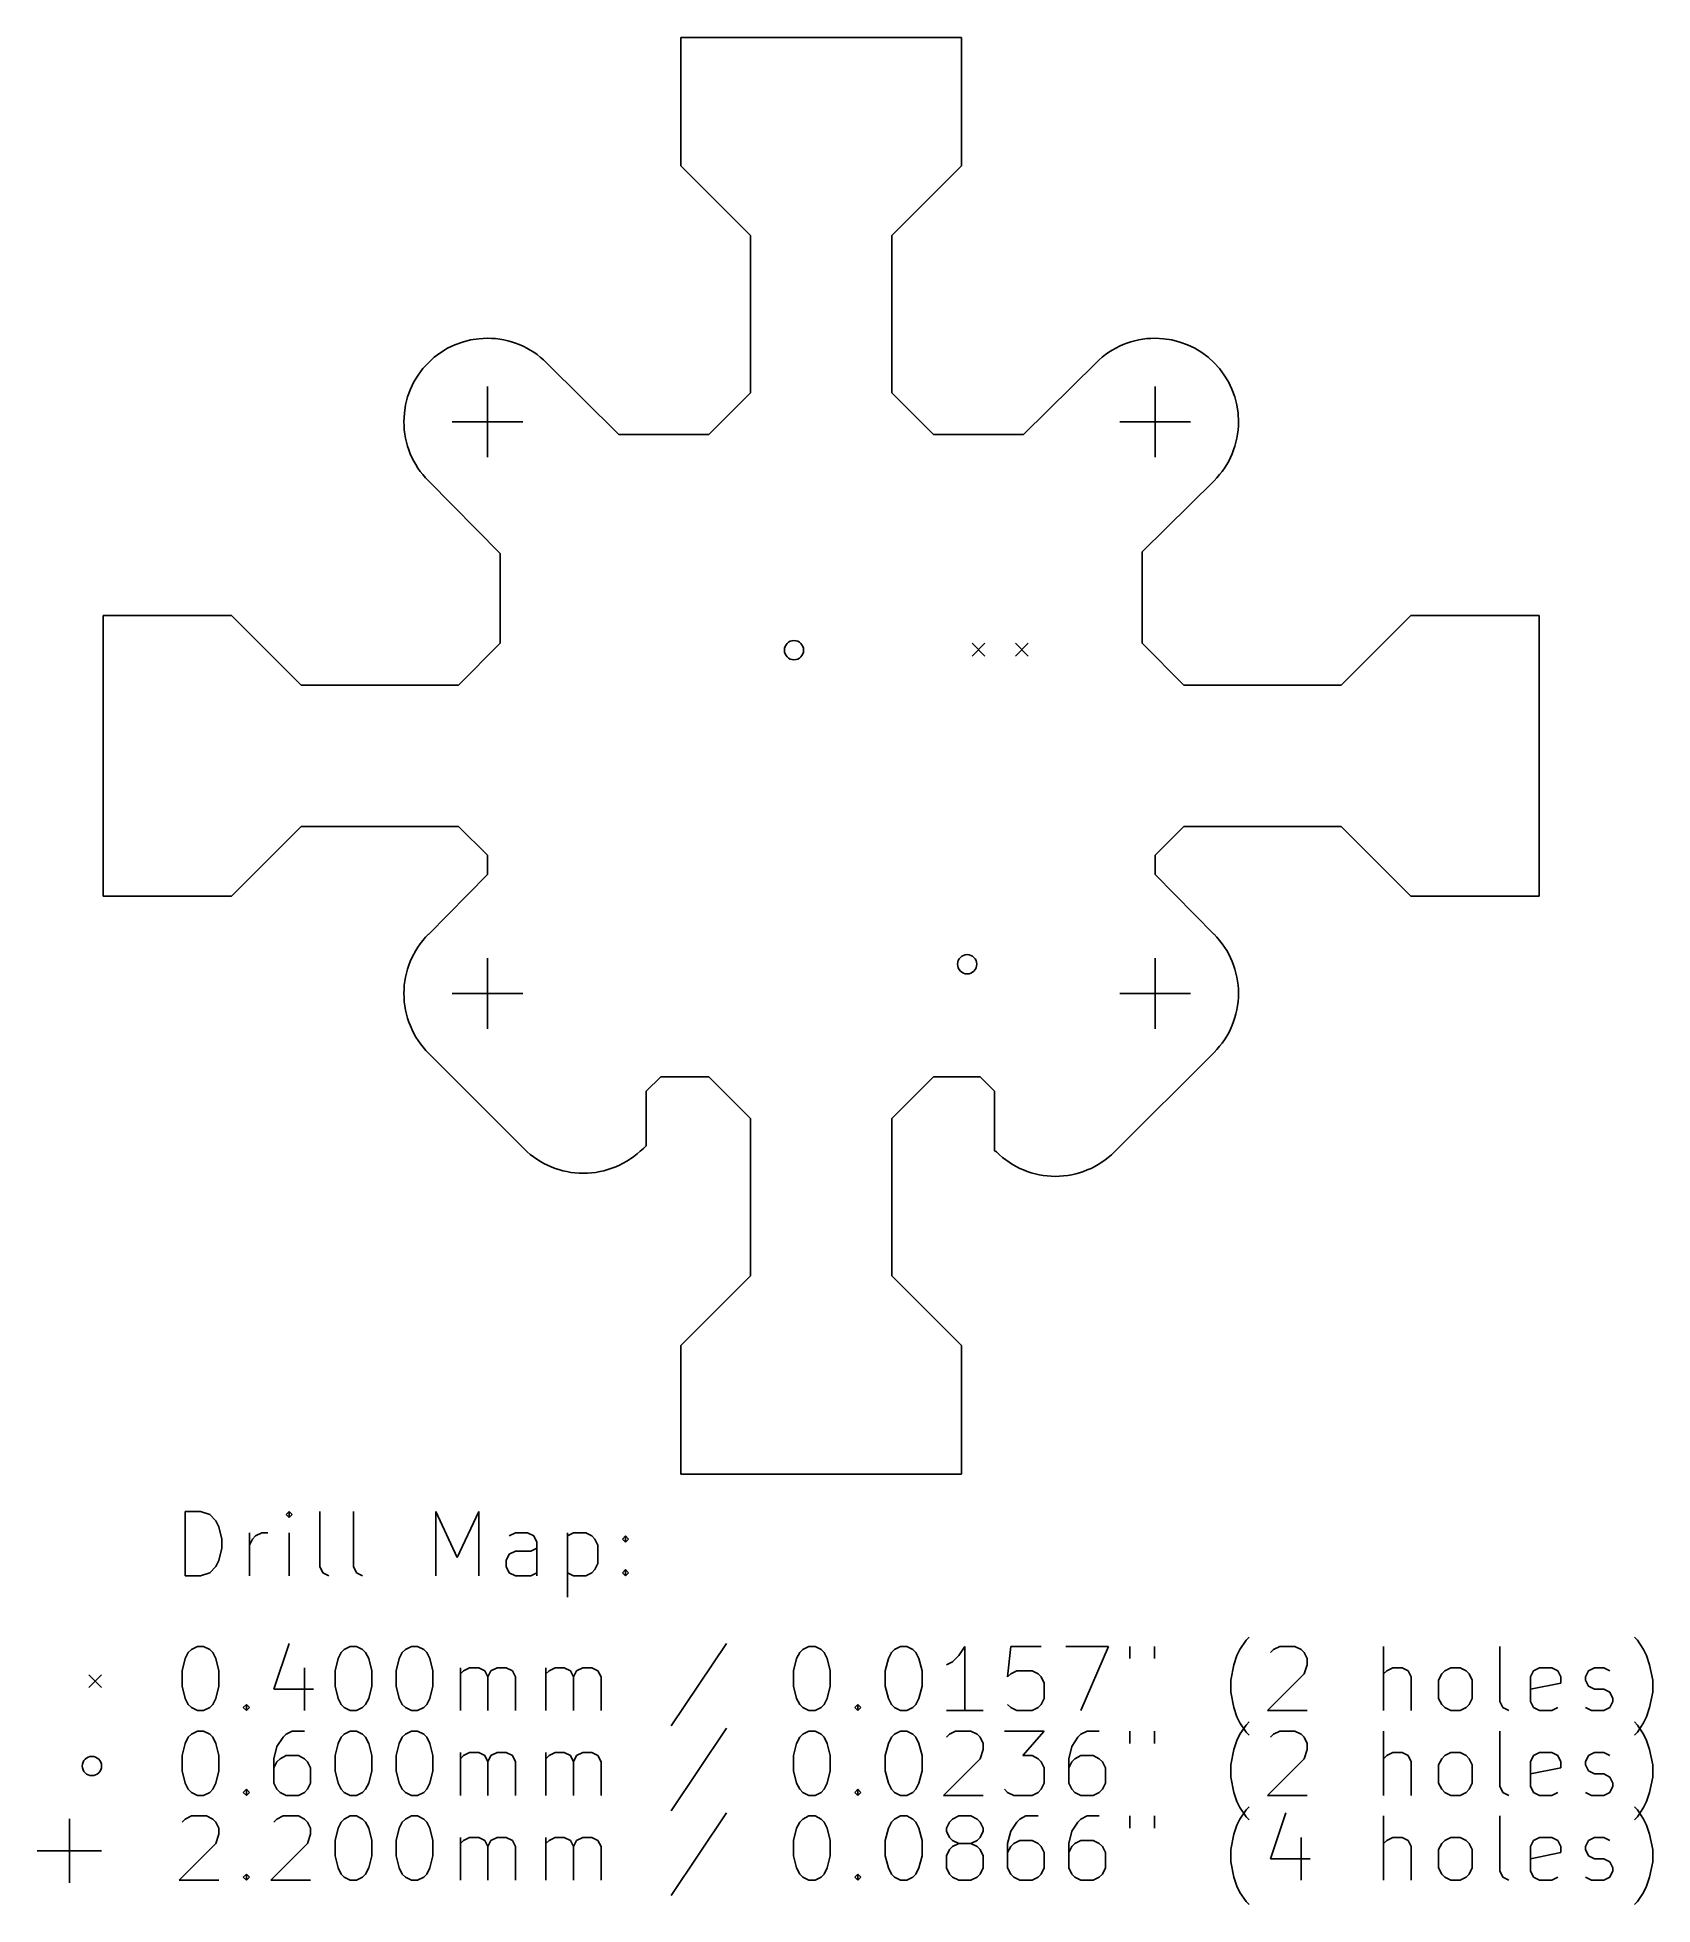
# Model space of a CAD drawing. Extents: x 78.1 to 128.5, y -140.2 to -82.1.
import ezdxf

# ---------------------------------------------------------------- set-up
doc = ezdxf.new("R2010")
doc.units = 0
doc.layers.add('BLACK', color=7, linetype='CONTINUOUS')

msp = doc.modelspace()

# ---------------------------------------------------------------- linework, layer by layer
at = {"layer": 'BLACK', "linetype": 'CONTINUOUS'}
for p, q in [((98.18, -86.08), (98.18, -82.08)), ((98.18, -82.08), (106.92, -82.08)), ((106.92, -86.08), (106.92, -82.08)), ((98.18, -86.08), (100.35, -88.25)), ((104.75, -88.25), (106.92, -86.08)), ((100.35, -93.15), (100.35, -88.25)), ((104.75, -88.25), (104.75, -93.15)), ((93.9885, -92.2115), (96.25, -94.45)), ((111.112, -92.2115), (108.85, -94.45)), ((92.15, -92.95), (92.15, -95.15)), ((112.95, -92.95), (112.95, -95.15)), ((99.05, -94.45), (100.35, -93.15)), ((106.05, -94.45), (104.75, -93.15)), ((91.05, -94.05), (93.25, -94.05)), ((111.85, -94.05), (114.05, -94.05)), ((96.25, -94.45), (99.05, -94.45)), ((108.85, -94.45), (106.05, -94.45)), ((90.3115, -95.8885), (92.55, -98.15)), ((114.788, -95.8885), (112.55, -98.1)), ((92.55, -98.15), (92.55, -100.95)), ((112.55, -98.1), (112.55, -100.95)), ((84.18, -100.08), (80.18, -100.08)), ((80.18, -108.82), (80.18, -100.08)), ((86.35, -102.25), (84.18, -100.08)), ((120.92, -100.08), (118.75, -102.25)), ((120.92, -100.08), (124.92, -100.08)), ((124.92, -100.08), (124.92, -108.82)), ((92.55, -100.95), (91.25, -102.25)), ((107.25, -100.95), (107.65, -101.35)), ((107.65, -100.95), (107.25, -101.35)), ((108.6, -100.95), (109, -101.35)), ((109, -100.95), (108.6, -101.35)), ((112.55, -100.95), (113.85, -102.25)), ((86.35, -102.25), (91.25, -102.25)), ((113.85, -102.25), (118.75, -102.25)), ((84.18, -108.82), (86.35, -106.65)), ((91.25, -106.65), (86.35, -106.65)), ((92.15, -107.55), (91.25, -106.65)), ((112.95, -107.55), (113.85, -106.65)), ((118.75, -106.65), (113.85, -106.65)), ((118.75, -106.65), (120.92, -108.82)), ((92.15, -107.55), (92.15, -108.15)), ((112.95, -107.55), (112.95, -108.15)), ((90.3115, -110.012), (92.15, -108.15)), ((114.788, -110.012), (112.95, -108.15)), ((84.18, -108.82), (80.18, -108.82)), ((120.92, -108.82), (124.92, -108.82)), ((92.15, -110.75), (92.15, -112.95)), ((112.95, -110.75), (112.95, -112.95)), ((91.05, -111.85), (93.25, -111.85)), ((111.85, -111.85), (114.05, -111.85)), ((90.3262, -113.724), (93.2974, -116.69)), ((114.788, -113.688), (111.683, -116.786)), ((97.55, -114.45), (97.1, -114.9)), ((99.05, -114.45), (97.55, -114.45)), ((99.05, -114.45), (100.35, -115.75)), ((106.05, -114.45), (104.75, -115.75)), ((106.05, -114.45), (107.5, -114.45)), ((107.5, -114.45), (107.95, -114.9)), ((97.1, -114.9), (97.1, -116.6)), ((107.95, -114.9), (107.95, -116.75)), ((100.35, -120.65), (100.35, -115.75)), ((104.75, -115.75), (104.75, -120.65)), ((97.1, -116.6), (97.0097, -116.676)), ((108.006, -116.786), (107.95, -116.75)), ((100.35, -120.65), (98.18, -122.82)), ((106.92, -122.82), (104.75, -120.65)), ((98.18, -122.82), (98.18, -126.82)), ((106.92, -122.82), (106.92, -126.82)), ((106.92, -126.82), (98.18, -126.82)), ((82.7378, -129.985), (82.7378, -127.985)), ((82.7378, -127.985), (83.214, -127.985)), ((83.214, -127.985), (83.4997, -128.08)), ((83.4997, -128.08), (83.6901, -128.271)), ((83.6901, -128.271), (83.7854, -128.461)), ((83.7854, -128.461), (83.8806, -128.842)), ((85.9759, -127.985), (85.8806, -128.08)), ((85.8806, -128.08), (85.9759, -128.175)), ((86.0711, -128.08), (85.9759, -127.985)), ((85.9759, -127.985), (85.9759, -128.175)), ((85.9759, -128.175), (86.0711, -128.08)), ((86.9282, -129.699), (86.9282, -127.985)), ((87.9759, -129.699), (87.9759, -127.985)), ((90.5473, -129.985), (90.5473, -127.985)), ((90.5473, -127.985), (91.214, -129.413)), ((91.214, -129.413), (91.8806, -127.985)), ((91.8806, -127.985), (91.8806, -129.985)), ((83.8806, -128.842), (83.8806, -129.128)), ((84.7378, -129.985), (84.7378, -128.652)), ((84.7378, -129.032), (84.833, -128.842)), ((84.833, -128.842), (84.9282, -128.747)), ((84.9282, -128.747), (85.1187, -128.652)), ((85.1187, -128.652), (85.3092, -128.652)), ((85.9759, -129.985), (85.9759, -128.652)), ((93.0235, -128.652), (92.833, -128.747)), ((93.4044, -128.652), (93.0235, -128.652)), ((93.5949, -128.747), (93.4044, -128.652)), ((93.6901, -128.937), (93.5949, -128.747)), ((93.6901, -129.985), (93.6901, -128.937)), ((94.6425, -128.652), (94.6425, -130.652)), ((94.6425, -128.747), (94.833, -128.652)), ((94.833, -128.652), (95.214, -128.652)), ((95.214, -128.652), (95.4044, -128.747)), ((95.4044, -128.747), (95.4997, -128.842)), ((95.4997, -128.842), (95.5949, -129.032)), ((95.5949, -129.032), (95.5949, -129.604)), ((96.3568, -128.842), (96.4521, -128.747)), ((96.4521, -128.937), (96.3568, -128.842)), ((96.4521, -128.747), (96.5473, -128.842)), ((96.4521, -128.747), (96.4521, -128.937)), ((96.5473, -128.842), (96.4521, -128.937)), ((83.7854, -129.509), (83.6901, -129.699)), ((83.8806, -129.128), (83.7854, -129.509)), ((92.7378, -129.509), (92.833, -129.318)), ((92.7378, -129.699), (92.7378, -129.509)), ((92.833, -129.318), (93.0235, -129.223)), ((93.0235, -129.223), (93.4997, -129.223)), ((93.4997, -129.223), (93.6901, -129.128)), ((95.5949, -129.604), (95.4997, -129.794)), ((83.214, -129.985), (82.7378, -129.985)), ((83.4997, -129.89), (83.214, -129.985)), ((83.6901, -129.699), (83.4997, -129.89)), ((87.0235, -129.89), (86.9282, -129.699)), ((87.214, -129.985), (87.0235, -129.89)), ((88.0711, -129.89), (87.9759, -129.699)), ((88.2616, -129.985), (88.0711, -129.89)), ((92.833, -129.89), (92.7378, -129.699)), ((93.0235, -129.985), (92.833, -129.89)), ((93.4997, -129.985), (93.0235, -129.985)), ((93.6901, -129.89), (93.4997, -129.985)), ((94.833, -129.985), (94.6425, -129.89)), ((95.214, -129.985), (94.833, -129.985)), ((95.4044, -129.89), (95.214, -129.985)), ((95.4997, -129.794), (95.4044, -129.89)), ((96.3568, -129.89), (96.4521, -129.794)), ((96.4521, -129.985), (96.3568, -129.89)), ((96.4521, -129.794), (96.5473, -129.89)), ((96.4521, -129.794), (96.4521, -129.985)), ((96.5473, -129.89), (96.4521, -129.985)), ((115.785, -131.994), (115.881, -131.899)), ((127.976, -131.994), (127.881, -131.899)), ((82.6425, -132.947), (82.7378, -132.566)), ((82.7378, -132.566), (82.833, -132.375)), ((82.833, -132.375), (82.9282, -132.28)), ((82.9282, -132.28), (83.1187, -132.185)), ((83.1187, -132.185), (83.3092, -132.185)), ((83.3092, -132.185), (83.4997, -132.28)), ((83.4997, -132.28), (83.5949, -132.375)), ((83.5949, -132.375), (83.6901, -132.566)), ((83.6901, -132.566), (83.7854, -132.947)), ((85.9759, -132.09), (85.4997, -133.518)), ((87.4044, -132.947), (87.4997, -132.566)), ((87.4997, -132.566), (87.5949, -132.375)), ((87.5949, -132.375), (87.6901, -132.28)), ((87.6901, -132.28), (87.8806, -132.185)), ((87.8806, -132.185), (88.0711, -132.185)), ((88.0711, -132.185), (88.2616, -132.28)), ((88.2616, -132.28), (88.3568, -132.375)), ((88.3568, -132.375), (88.4521, -132.566)), ((88.4521, -132.566), (88.5473, -132.947)), ((89.3092, -132.947), (89.4044, -132.566)), ((89.4044, -132.566), (89.4997, -132.375)), ((89.4997, -132.375), (89.5949, -132.28)), ((89.5949, -132.28), (89.7854, -132.185)), ((89.7854, -132.185), (89.9759, -132.185)), ((89.9759, -132.185), (90.1663, -132.28)), ((90.1663, -132.28), (90.2616, -132.375)), ((90.2616, -132.375), (90.3568, -132.566)), ((90.3568, -132.566), (90.4521, -132.947)), ((99.5949, -132.09), (97.8806, -134.661)), ((101.69, -132.947), (101.785, -132.566)), ((101.785, -132.566), (101.881, -132.375)), ((101.881, -132.375), (101.976, -132.28)), ((101.976, -132.28), (102.166, -132.185)), ((102.166, -132.185), (102.357, -132.185)), ((102.357, -132.185), (102.547, -132.28)), ((102.547, -132.28), (102.643, -132.375)), ((102.643, -132.375), (102.738, -132.566)), ((102.738, -132.566), (102.833, -132.947)), ((104.547, -132.947), (104.643, -132.566)), ((104.643, -132.566), (104.738, -132.375)), ((104.738, -132.375), (104.833, -132.28)), ((104.833, -132.28), (105.023, -132.185)), ((105.023, -132.185), (105.214, -132.185)), ((105.214, -132.185), (105.404, -132.28)), ((105.404, -132.28), (105.5, -132.375)), ((105.5, -132.375), (105.595, -132.566)), ((105.595, -132.566), (105.69, -132.947)), ((106.833, -132.471), (106.643, -132.661)), ((107.023, -132.185), (106.833, -132.471)), ((107.023, -134.185), (107.023, -132.185)), ((108.452, -132.185), (108.357, -133.137)), ((109.404, -132.185), (108.452, -132.185)), ((110.166, -132.185), (111.5, -132.185)), ((111.5, -132.185), (110.643, -134.185)), ((112.166, -132.185), (112.166, -132.566)), ((112.928, -132.185), (112.928, -132.566)), ((115.404, -132.756), (115.5, -132.471)), ((115.5, -132.471), (115.595, -132.28)), ((115.595, -132.28), (115.785, -131.994)), ((116.547, -132.375), (116.643, -132.28)), ((116.643, -132.28), (116.833, -132.185)), ((116.833, -132.185), (117.309, -132.185)), ((117.309, -132.185), (117.5, -132.28)), ((117.5, -132.28), (117.595, -132.375)), ((117.595, -132.375), (117.69, -132.566)), ((117.69, -132.566), (117.69, -132.756)), ((120.071, -134.185), (120.071, -132.185)), ((123.69, -133.899), (123.69, -132.185)), ((128.166, -132.28), (127.976, -131.994)), ((128.262, -132.471), (128.166, -132.28)), ((128.357, -132.756), (128.262, -132.471)), ((79.73, -133.07), (80.13, -133.47)), ((80.13, -133.07), (79.73, -133.47)), ((82.6425, -133.423), (82.6425, -132.947)), ((83.7854, -132.947), (83.7854, -133.423)), ((86.4521, -132.852), (86.4521, -134.185)), ((87.4044, -133.423), (87.4044, -132.947)), ((88.5473, -132.947), (88.5473, -133.423)), ((89.3092, -133.423), (89.3092, -132.947)), ((90.4521, -132.947), (90.4521, -133.423)), ((91.3092, -134.185), (91.3092, -132.852)), ((91.3092, -133.042), (91.4044, -132.947)), ((91.4044, -132.947), (91.5949, -132.852)), ((91.5949, -132.852), (91.8806, -132.852)), ((91.8806, -132.852), (92.0711, -132.947)), ((92.0711, -132.947), (92.1663, -133.137)), ((92.1663, -133.137), (92.2616, -132.947)), ((92.1663, -133.137), (92.1663, -134.185)), ((92.2616, -132.947), (92.4521, -132.852)), ((92.4521, -132.852), (92.7378, -132.852)), ((92.7378, -132.852), (92.9282, -132.947)), ((92.9282, -132.947), (93.0235, -133.137)), ((93.0235, -133.137), (93.0235, -134.185)), ((93.9759, -134.185), (93.9759, -132.852)), ((93.9759, -133.042), (94.0711, -132.947)), ((94.0711, -132.947), (94.2616, -132.852)), ((94.2616, -132.852), (94.5473, -132.852)), ((94.5473, -132.852), (94.7378, -132.947)), ((94.7378, -132.947), (94.833, -133.137)), ((94.833, -133.137), (94.9282, -132.947)), ((94.833, -133.137), (94.833, -134.185)), ((94.9282, -132.947), (95.1187, -132.852)), ((95.1187, -132.852), (95.4044, -132.852)), ((95.4044, -132.852), (95.5949, -132.947)), ((95.5949, -132.947), (95.6902, -133.137)), ((95.6902, -133.137), (95.6902, -134.185)), ((101.69, -133.423), (101.69, -132.947)), ((102.833, -132.947), (102.833, -133.423)), ((104.547, -133.423), (104.547, -132.947)), ((105.69, -132.947), (105.69, -133.423)), ((106.643, -132.661), (106.452, -132.756)), ((108.357, -133.137), (108.452, -133.042)), ((108.452, -133.042), (108.643, -132.947)), ((108.643, -132.947), (109.119, -132.947)), ((109.119, -132.947), (109.309, -133.042)), ((109.309, -133.042), (109.404, -133.137)), ((109.404, -133.137), (109.5, -133.328)), ((115.309, -133.232), (115.404, -132.756)), ((117.595, -133.042), (116.452, -134.185)), ((117.69, -132.756), (117.595, -133.042)), ((120.166, -132.947), (120.071, -133.042)), ((120.357, -132.852), (120.166, -132.947)), ((120.643, -132.852), (120.357, -132.852)), ((120.833, -132.947), (120.643, -132.852)), ((120.928, -133.137), (120.833, -132.947)), ((120.928, -134.185), (120.928, -133.137)), ((121.785, -133.232), (121.881, -133.042)), ((121.881, -133.042), (121.976, -132.947)), ((121.976, -132.947), (122.166, -132.852)), ((122.166, -132.852), (122.452, -132.852)), ((122.452, -132.852), (122.643, -132.947)), ((122.643, -132.947), (122.738, -133.042)), ((122.738, -133.042), (122.833, -133.232)), ((124.643, -133.137), (124.738, -132.947)), ((124.643, -133.899), (124.643, -133.137)), ((124.738, -132.947), (124.928, -132.852)), ((124.928, -132.852), (125.309, -132.852)), ((125.309, -132.852), (125.5, -132.947)), ((125.5, -132.947), (125.595, -133.137)), ((125.595, -133.137), (125.595, -133.328)), ((126.357, -133.137), (126.452, -132.947)), ((126.357, -133.232), (126.357, -133.137)), ((126.452, -132.947), (126.643, -132.852)), ((126.643, -132.852), (126.928, -132.852)), ((126.928, -132.852), (127.119, -132.947)), ((128.452, -133.232), (128.357, -132.756)), ((82.7378, -133.804), (82.6425, -133.423)), ((83.7854, -133.423), (83.6901, -133.804)), ((85.4997, -133.518), (86.7378, -133.518)), ((87.4997, -133.804), (87.4044, -133.423)), ((88.5473, -133.423), (88.4521, -133.804)), ((89.4044, -133.804), (89.3092, -133.423)), ((90.4521, -133.423), (90.3568, -133.804)), ((101.785, -133.804), (101.69, -133.423)), ((102.833, -133.423), (102.738, -133.804)), ((104.643, -133.804), (104.547, -133.423)), ((105.69, -133.423), (105.595, -133.804)), ((109.5, -133.328), (109.5, -133.804)), ((115.309, -133.613), (115.309, -133.232)), ((115.404, -134.09), (115.309, -133.613)), ((121.785, -133.804), (121.785, -133.232)), ((122.833, -133.232), (122.833, -133.804)), ((125.595, -133.328), (124.643, -133.518)), ((126.452, -133.423), (126.357, -133.232)), ((126.643, -133.518), (126.452, -133.423)), ((126.928, -133.518), (126.643, -133.518)), ((127.119, -133.613), (126.928, -133.518)), ((127.214, -133.804), (127.119, -133.613)), ((128.357, -134.09), (128.452, -133.613)), ((128.452, -133.613), (128.452, -133.232)), ((82.833, -133.994), (82.7378, -133.804)), ((82.9282, -134.09), (82.833, -133.994)), ((83.1187, -134.185), (82.9282, -134.09)), ((83.3092, -134.185), (83.1187, -134.185)), ((83.4997, -134.09), (83.3092, -134.185)), ((83.5949, -133.994), (83.4997, -134.09)), ((83.6901, -133.804), (83.5949, -133.994)), ((84.5473, -134.09), (84.6425, -133.994)), ((84.6425, -134.185), (84.5473, -134.09)), ((84.6425, -133.994), (84.7378, -134.09)), ((84.6425, -133.994), (84.6425, -134.185)), ((84.7378, -134.09), (84.6425, -134.185)), ((87.5949, -133.994), (87.4997, -133.804)), ((87.6901, -134.09), (87.5949, -133.994)), ((87.8806, -134.185), (87.6901, -134.09)), ((88.0711, -134.185), (87.8806, -134.185)), ((88.2616, -134.09), (88.0711, -134.185)), ((88.3568, -133.994), (88.2616, -134.09)), ((88.4521, -133.804), (88.3568, -133.994)), ((89.4997, -133.994), (89.4044, -133.804)), ((89.5949, -134.09), (89.4997, -133.994)), ((89.7854, -134.185), (89.5949, -134.09)), ((89.9759, -134.185), (89.7854, -134.185)), ((90.1663, -134.09), (89.9759, -134.185)), ((90.2616, -133.994), (90.1663, -134.09)), ((90.3568, -133.804), (90.2616, -133.994)), ((101.881, -133.994), (101.785, -133.804)), ((101.976, -134.09), (101.881, -133.994)), ((102.166, -134.185), (101.976, -134.09)), ((102.357, -134.185), (102.166, -134.185)), ((102.547, -134.09), (102.357, -134.185)), ((102.643, -133.994), (102.547, -134.09)), ((102.738, -133.804), (102.643, -133.994)), ((103.595, -134.09), (103.69, -133.994)), ((103.69, -134.185), (103.595, -134.09)), ((103.69, -133.994), (103.785, -134.09)), ((103.69, -133.994), (103.69, -134.185)), ((103.785, -134.09), (103.69, -134.185)), ((104.738, -133.994), (104.643, -133.804)), ((104.833, -134.09), (104.738, -133.994)), ((105.023, -134.185), (104.833, -134.09)), ((105.214, -134.185), (105.023, -134.185)), ((105.404, -134.09), (105.214, -134.185)), ((105.5, -133.994), (105.404, -134.09)), ((105.595, -133.804), (105.5, -133.994)), ((107.595, -134.185), (106.452, -134.185)), ((108.452, -134.09), (108.357, -133.994)), ((108.643, -134.185), (108.452, -134.09)), ((109.119, -134.185), (108.643, -134.185)), ((109.309, -134.09), (109.119, -134.185)), ((109.404, -133.994), (109.309, -134.09)), ((109.5, -133.804), (109.404, -133.994)), ((115.5, -134.375), (115.404, -134.09)), ((116.452, -134.185), (117.69, -134.185)), ((121.881, -133.994), (121.785, -133.804)), ((121.976, -134.09), (121.881, -133.994)), ((122.166, -134.185), (121.976, -134.09)), ((122.452, -134.185), (122.166, -134.185)), ((122.643, -134.09), (122.452, -134.185)), ((122.738, -133.994), (122.643, -134.09)), ((122.833, -133.804), (122.738, -133.994)), ((123.785, -134.09), (123.69, -133.899)), ((123.976, -134.185), (123.785, -134.09)), ((124.738, -134.09), (124.643, -133.899)), ((124.928, -134.185), (124.738, -134.09)), ((125.309, -134.185), (124.928, -134.185)), ((125.5, -134.09), (125.309, -134.185)), ((126.357, -134.09), (126.547, -134.185)), ((126.547, -134.185), (126.928, -134.185)), ((126.928, -134.185), (127.119, -134.09)), ((127.119, -134.09), (127.214, -133.899)), ((127.214, -133.899), (127.214, -133.804)), ((128.262, -134.375), (128.357, -134.09)), ((82.9282, -134.92), (83.1187, -134.825)), ((83.1187, -134.825), (83.3092, -134.825)), ((83.3092, -134.825), (83.4997, -134.92)), ((86.0711, -134.825), (85.8806, -134.92)), ((86.4521, -134.825), (86.0711, -134.825)), ((87.6901, -134.92), (87.8806, -134.825)), ((87.8806, -134.825), (88.0711, -134.825)), ((88.0711, -134.825), (88.2616, -134.92)), ((89.5949, -134.92), (89.7854, -134.825)), ((89.7854, -134.825), (89.9759, -134.825)), ((89.9759, -134.825), (90.1663, -134.92)), ((99.5949, -134.73), (97.8806, -137.301)), ((101.976, -134.92), (102.166, -134.825)), ((102.166, -134.825), (102.357, -134.825)), ((102.357, -134.825), (102.547, -134.92)), ((104.833, -134.92), (105.023, -134.825)), ((105.023, -134.825), (105.214, -134.825)), ((105.214, -134.825), (105.404, -134.92)), ((106.547, -134.92), (106.738, -134.825)), ((106.738, -134.825), (107.214, -134.825)), ((107.214, -134.825), (107.404, -134.92)), ((108.262, -134.825), (109.5, -134.825)), ((109.5, -134.825), (108.833, -135.587)), ((110.833, -134.825), (110.643, -134.92)), ((111.214, -134.825), (110.833, -134.825)), ((112.166, -134.825), (112.166, -135.206)), ((112.928, -134.825), (112.928, -135.206)), ((115.595, -134.566), (115.5, -134.375)), ((115.785, -134.852), (115.595, -134.566)), ((115.595, -134.92), (115.785, -134.634)), ((115.785, -134.634), (115.881, -134.539)), ((115.881, -134.947), (115.785, -134.852)), ((116.643, -134.92), (116.833, -134.825)), ((116.833, -134.825), (117.309, -134.825)), ((117.309, -134.825), (117.5, -134.92)), ((120.071, -136.825), (120.071, -134.825)), ((123.69, -136.539), (123.69, -134.825)), ((127.976, -134.634), (127.881, -134.539)), ((127.881, -134.947), (127.976, -134.852)), ((127.976, -134.852), (128.166, -134.566)), ((128.166, -134.92), (127.976, -134.634)), ((128.166, -134.566), (128.262, -134.375)), ((82.6425, -135.587), (82.7378, -135.206)), ((82.7378, -135.206), (82.833, -135.015)), ((82.833, -135.015), (82.9282, -134.92)), ((83.4997, -134.92), (83.5949, -135.015)), ((83.5949, -135.015), (83.6901, -135.206)), ((83.6901, -135.206), (83.7854, -135.587)), ((85.5949, -135.301), (85.4997, -135.682)), ((85.7854, -135.015), (85.5949, -135.301)), ((85.8806, -134.92), (85.7854, -135.015)), ((87.4044, -135.587), (87.4997, -135.206)), ((87.4997, -135.206), (87.5949, -135.015)), ((87.5949, -135.015), (87.6901, -134.92)), ((88.2616, -134.92), (88.3568, -135.015)), ((88.3568, -135.015), (88.4521, -135.206)), ((88.4521, -135.206), (88.5473, -135.587)), ((89.3092, -135.587), (89.4044, -135.206)), ((89.4044, -135.206), (89.4997, -135.015)), ((89.4997, -135.015), (89.5949, -134.92)), ((90.1663, -134.92), (90.2616, -135.015)), ((90.2616, -135.015), (90.3568, -135.206)), ((90.3568, -135.206), (90.4521, -135.587)), ((101.69, -135.587), (101.785, -135.206)), ((101.785, -135.206), (101.881, -135.015)), ((101.881, -135.015), (101.976, -134.92)), ((102.547, -134.92), (102.643, -135.015)), ((102.643, -135.015), (102.738, -135.206)), ((102.738, -135.206), (102.833, -135.587)), ((104.547, -135.587), (104.643, -135.206)), ((104.643, -135.206), (104.738, -135.015)), ((104.738, -135.015), (104.833, -134.92)), ((105.404, -134.92), (105.5, -135.015)), ((105.5, -135.015), (105.595, -135.206)), ((105.595, -135.206), (105.69, -135.587)), ((106.452, -135.015), (106.547, -134.92)), ((107.404, -134.92), (107.5, -135.015)), ((107.5, -135.015), (107.595, -135.206)), ((107.595, -135.396), (107.5, -135.682)), ((107.595, -135.206), (107.595, -135.396)), ((110.357, -135.301), (110.262, -135.682)), ((110.547, -135.015), (110.357, -135.301)), ((110.643, -134.92), (110.547, -135.015)), ((115.309, -135.872), (115.404, -135.396)), ((115.404, -135.396), (115.5, -135.111)), ((115.5, -135.111), (115.595, -134.92)), ((116.547, -135.015), (116.643, -134.92)), ((117.5, -134.92), (117.595, -135.015)), ((117.595, -135.015), (117.69, -135.206)), ((117.69, -135.396), (117.595, -135.682)), ((117.69, -135.206), (117.69, -135.396)), ((128.262, -135.111), (128.166, -134.92)), ((128.357, -135.396), (128.262, -135.111)), ((128.452, -135.872), (128.357, -135.396)), ((82.6425, -136.063), (82.6425, -135.587)), ((82.7378, -136.444), (82.6425, -136.063)), ((83.7854, -136.063), (83.6901, -136.444)), ((83.7854, -135.587), (83.7854, -136.063)), ((85.4997, -135.682), (85.4997, -136.444)), ((85.5949, -135.777), (85.4997, -135.968)), ((85.6901, -135.682), (85.5949, -135.777)), ((85.8806, -135.587), (85.6901, -135.682)), ((86.2616, -135.587), (85.8806, -135.587)), ((86.4521, -135.682), (86.2616, -135.587)), ((86.5473, -135.777), (86.4521, -135.682)), ((86.6425, -135.968), (86.5473, -135.777)), ((86.6425, -136.444), (86.6425, -135.968)), ((87.4044, -136.063), (87.4044, -135.587)), ((87.4997, -136.444), (87.4044, -136.063)), ((88.5473, -136.063), (88.4521, -136.444)), ((88.5473, -135.587), (88.5473, -136.063)), ((89.3092, -136.063), (89.3092, -135.587)), ((89.4044, -136.444), (89.3092, -136.063)), ((90.4521, -136.063), (90.3568, -136.444)), ((90.4521, -135.587), (90.4521, -136.063)), ((91.3092, -136.825), (91.3092, -135.492)), ((91.3092, -135.682), (91.4044, -135.587)), ((91.4044, -135.587), (91.5949, -135.492)), ((91.5949, -135.492), (91.8806, -135.492)), ((91.8806, -135.492), (92.0711, -135.587)), ((92.0711, -135.587), (92.1663, -135.777)), ((92.1663, -135.777), (92.2616, -135.587)), ((92.1663, -135.777), (92.1663, -136.825)), ((92.2616, -135.587), (92.4521, -135.492)), ((92.4521, -135.492), (92.7378, -135.492)), ((92.7378, -135.492), (92.9282, -135.587)), ((92.9282, -135.587), (93.0235, -135.777)), ((93.0235, -135.777), (93.0235, -136.825)), ((93.9759, -136.825), (93.9759, -135.492)), ((93.9759, -135.682), (94.0711, -135.587)), ((94.0711, -135.587), (94.2616, -135.492)), ((94.2616, -135.492), (94.5473, -135.492)), ((94.5473, -135.492), (94.7378, -135.587)), ((94.7378, -135.587), (94.833, -135.777)), ((94.833, -135.777), (94.9282, -135.587)), ((94.833, -135.777), (94.833, -136.825)), ((94.9282, -135.587), (95.1187, -135.492)), ((95.1187, -135.492), (95.4044, -135.492)), ((95.4044, -135.492), (95.5949, -135.587)), ((95.5949, -135.587), (95.6902, -135.777)), ((95.6902, -135.777), (95.6902, -136.825)), ((101.69, -136.063), (101.69, -135.587)), ((101.785, -136.444), (101.69, -136.063)), ((102.833, -136.063), (102.738, -136.444)), ((102.833, -135.587), (102.833, -136.063)), ((104.547, -136.063), (104.547, -135.587)), ((104.643, -136.444), (104.547, -136.063)), ((105.69, -136.063), (105.595, -136.444)), ((105.69, -135.587), (105.69, -136.063)), ((107.5, -135.682), (106.357, -136.825)), ((108.833, -135.587), (109.119, -135.587)), ((109.119, -135.587), (109.309, -135.682)), ((109.309, -135.682), (109.404, -135.777)), ((109.404, -135.777), (109.5, -135.968)), ((109.5, -135.968), (109.5, -136.444)), ((110.262, -135.682), (110.262, -136.444)), ((110.357, -135.777), (110.262, -135.968)), ((110.452, -135.682), (110.357, -135.777)), ((110.643, -135.587), (110.452, -135.682)), ((111.023, -135.587), (110.643, -135.587)), ((111.214, -135.682), (111.023, -135.587)), ((111.309, -135.777), (111.214, -135.682)), ((111.404, -135.968), (111.309, -135.777)), ((111.404, -136.444), (111.404, -135.968)), ((115.309, -136.253), (115.309, -135.872)), ((117.595, -135.682), (116.452, -136.825)), ((120.166, -135.587), (120.071, -135.682)), ((120.357, -135.492), (120.166, -135.587)), ((120.643, -135.492), (120.357, -135.492)), ((120.833, -135.587), (120.643, -135.492)), ((120.928, -135.777), (120.833, -135.587)), ((120.928, -136.825), (120.928, -135.777)), ((121.785, -135.872), (121.881, -135.682)), ((121.785, -136.444), (121.785, -135.872)), ((121.881, -135.682), (121.976, -135.587)), ((121.976, -135.587), (122.166, -135.492)), ((122.166, -135.492), (122.452, -135.492)), ((122.452, -135.492), (122.643, -135.587)), ((122.643, -135.587), (122.738, -135.682)), ((122.738, -135.682), (122.833, -135.872)), ((122.833, -135.872), (122.833, -136.444)), ((124.643, -135.777), (124.738, -135.587)), ((124.643, -136.539), (124.643, -135.777)), ((125.595, -135.968), (124.643, -136.158)), ((124.738, -135.587), (124.928, -135.492)), ((124.928, -135.492), (125.309, -135.492)), ((125.309, -135.492), (125.5, -135.587)), ((125.5, -135.587), (125.595, -135.777)), ((125.595, -135.777), (125.595, -135.968)), ((126.357, -135.777), (126.452, -135.587)), ((126.357, -135.872), (126.357, -135.777)), ((126.452, -136.063), (126.357, -135.872)), ((126.452, -135.587), (126.643, -135.492)), ((126.643, -136.158), (126.452, -136.063)), ((126.643, -135.492), (126.928, -135.492)), ((126.928, -135.492), (127.119, -135.587)), ((128.452, -136.253), (128.452, -135.872)), ((82.833, -136.634), (82.7378, -136.444)), ((82.9282, -136.73), (82.833, -136.634)), ((83.5949, -136.634), (83.4997, -136.73)), ((83.6901, -136.444), (83.5949, -136.634)), ((84.5473, -136.73), (84.6425, -136.634)), ((84.6425, -136.634), (84.7378, -136.73)), ((84.6425, -136.634), (84.6425, -136.825)), ((85.4997, -136.444), (85.5949, -136.634)), ((85.5949, -136.634), (85.6901, -136.73)), ((86.4521, -136.73), (86.5473, -136.634)), ((86.5473, -136.634), (86.6425, -136.444)), ((87.5949, -136.634), (87.4997, -136.444)), ((87.6901, -136.73), (87.5949, -136.634)), ((88.3568, -136.634), (88.2616, -136.73)), ((88.4521, -136.444), (88.3568, -136.634)), ((89.4997, -136.634), (89.4044, -136.444)), ((89.5949, -136.73), (89.4997, -136.634)), ((90.2616, -136.634), (90.1663, -136.73)), ((90.3568, -136.444), (90.2616, -136.634)), ((101.881, -136.634), (101.785, -136.444)), ((101.976, -136.73), (101.881, -136.634)), ((102.643, -136.634), (102.547, -136.73)), ((102.738, -136.444), (102.643, -136.634)), ((103.595, -136.73), (103.69, -136.634)), ((103.69, -136.634), (103.785, -136.73)), ((103.69, -136.634), (103.69, -136.825)), ((104.738, -136.634), (104.643, -136.444)), ((104.833, -136.73), (104.738, -136.634)), ((105.5, -136.634), (105.404, -136.73)), ((105.595, -136.444), (105.5, -136.634)), ((108.357, -136.73), (108.262, -136.634)), ((109.404, -136.634), (109.309, -136.73)), ((109.5, -136.444), (109.404, -136.634)), ((110.262, -136.444), (110.357, -136.634)), ((110.357, -136.634), (110.452, -136.73)), ((111.214, -136.73), (111.309, -136.634)), ((111.309, -136.634), (111.404, -136.444)), ((115.404, -136.73), (115.309, -136.253)), ((121.881, -136.634), (121.785, -136.444)), ((121.976, -136.73), (121.881, -136.634)), ((122.738, -136.634), (122.643, -136.73)), ((122.833, -136.444), (122.738, -136.634)), ((123.785, -136.73), (123.69, -136.539)), ((124.738, -136.73), (124.643, -136.539)), ((126.928, -136.158), (126.643, -136.158)), ((127.119, -136.253), (126.928, -136.158)), ((127.214, -136.444), (127.119, -136.253)), ((127.119, -136.73), (127.214, -136.539)), ((127.214, -136.539), (127.214, -136.444)), ((128.357, -136.73), (128.452, -136.253)), ((83.1187, -136.825), (82.9282, -136.73)), ((83.3092, -136.825), (83.1187, -136.825)), ((83.4997, -136.73), (83.3092, -136.825)), ((84.6425, -136.825), (84.5473, -136.73)), ((84.7378, -136.73), (84.6425, -136.825)), ((85.6901, -136.73), (85.8806, -136.825)), ((85.8806, -136.825), (86.2616, -136.825)), ((86.2616, -136.825), (86.4521, -136.73)), ((87.8806, -136.825), (87.6901, -136.73)), ((88.0711, -136.825), (87.8806, -136.825)), ((88.2616, -136.73), (88.0711, -136.825)), ((89.7854, -136.825), (89.5949, -136.73)), ((89.9759, -136.825), (89.7854, -136.825)), ((90.1663, -136.73), (89.9759, -136.825)), ((102.166, -136.825), (101.976, -136.73)), ((102.357, -136.825), (102.166, -136.825)), ((102.547, -136.73), (102.357, -136.825)), ((103.69, -136.825), (103.595, -136.73)), ((103.785, -136.73), (103.69, -136.825)), ((105.023, -136.825), (104.833, -136.73)), ((105.214, -136.825), (105.023, -136.825)), ((105.404, -136.73), (105.214, -136.825)), ((106.357, -136.825), (107.595, -136.825)), ((108.547, -136.825), (108.357, -136.73)), ((109.119, -136.825), (108.547, -136.825)), ((109.309, -136.73), (109.119, -136.825)), ((110.452, -136.73), (110.643, -136.825)), ((110.643, -136.825), (111.023, -136.825)), ((111.023, -136.825), (111.214, -136.73)), ((115.5, -137.015), (115.404, -136.73)), ((115.595, -137.206), (115.5, -137.015)), ((115.785, -137.492), (115.595, -137.206)), ((115.785, -137.274), (115.881, -137.179)), ((116.452, -136.825), (117.69, -136.825)), ((122.166, -136.825), (121.976, -136.73)), ((122.452, -136.825), (122.166, -136.825)), ((122.643, -136.73), (122.452, -136.825)), ((123.976, -136.825), (123.785, -136.73)), ((124.928, -136.825), (124.738, -136.73)), ((125.309, -136.825), (124.928, -136.825)), ((125.5, -136.73), (125.309, -136.825)), ((126.357, -136.73), (126.547, -136.825)), ((126.547, -136.825), (126.928, -136.825)), ((126.928, -136.825), (127.119, -136.73)), ((127.976, -137.274), (127.881, -137.179)), ((127.976, -137.492), (128.166, -137.206)), ((128.166, -137.206), (128.262, -137.015)), ((128.262, -137.015), (128.357, -136.73)), ((79.13, -137.55), (79.13, -139.55)), ((82.6425, -137.655), (82.7378, -137.56)), ((82.7378, -137.56), (82.9282, -137.465)), ((82.9282, -137.465), (83.4044, -137.465)), ((83.4044, -137.465), (83.5949, -137.56)), ((83.5949, -137.56), (83.6901, -137.655)), ((83.6901, -137.655), (83.7854, -137.846)), ((85.4997, -137.655), (85.5949, -137.56)), ((85.5949, -137.56), (85.7854, -137.465)), ((85.7854, -137.465), (86.2616, -137.465)), ((86.2616, -137.465), (86.4521, -137.56)), ((86.4521, -137.56), (86.5473, -137.655)), ((86.5473, -137.655), (86.6425, -137.846)), ((87.4997, -137.846), (87.5949, -137.655)), ((87.5949, -137.655), (87.6901, -137.56)), ((87.6901, -137.56), (87.8806, -137.465)), ((87.8806, -137.465), (88.0711, -137.465)), ((88.0711, -137.465), (88.2616, -137.56)), ((88.2616, -137.56), (88.3568, -137.655)), ((88.3568, -137.655), (88.4521, -137.846)), ((89.4044, -137.846), (89.4997, -137.655)), ((89.4997, -137.655), (89.5949, -137.56)), ((89.5949, -137.56), (89.7854, -137.465)), ((89.7854, -137.465), (89.9759, -137.465)), ((89.9759, -137.465), (90.1663, -137.56)), ((90.1663, -137.56), (90.2616, -137.655)), ((90.2616, -137.655), (90.3568, -137.846)), ((99.5949, -137.37), (97.8806, -139.941)), ((101.785, -137.846), (101.881, -137.655)), ((101.881, -137.655), (101.976, -137.56)), ((101.976, -137.56), (102.166, -137.465)), ((102.166, -137.465), (102.357, -137.465)), ((102.357, -137.465), (102.547, -137.56)), ((102.547, -137.56), (102.643, -137.655)), ((102.643, -137.655), (102.738, -137.846)), ((104.643, -137.846), (104.738, -137.655)), ((104.738, -137.655), (104.833, -137.56)), ((104.833, -137.56), (105.023, -137.465)), ((105.023, -137.465), (105.214, -137.465)), ((105.214, -137.465), (105.404, -137.56)), ((105.404, -137.56), (105.5, -137.655)), ((105.5, -137.655), (105.595, -137.846)), ((106.452, -137.846), (106.547, -137.655)), ((106.547, -137.655), (106.643, -137.56)), ((106.643, -137.56), (106.833, -137.465)), ((106.833, -137.465), (107.214, -137.465)), ((107.214, -137.465), (107.404, -137.56)), ((107.404, -137.56), (107.5, -137.655)), ((107.5, -137.655), (107.595, -137.846)), ((108.643, -137.655), (108.452, -137.941)), ((108.738, -137.56), (108.643, -137.655)), ((108.928, -137.465), (108.738, -137.56)), ((109.309, -137.465), (108.928, -137.465)), ((110.547, -137.655), (110.357, -137.941)), ((110.643, -137.56), (110.547, -137.655)), ((110.833, -137.465), (110.643, -137.56)), ((111.214, -137.465), (110.833, -137.465)), ((112.166, -137.465), (112.166, -137.846)), ((112.928, -137.465), (112.928, -137.846)), ((115.404, -138.036), (115.5, -137.751)), ((115.5, -137.751), (115.595, -137.56)), ((115.595, -137.56), (115.785, -137.274)), ((115.881, -137.587), (115.785, -137.492)), ((117.023, -137.37), (116.547, -138.798)), ((120.071, -139.465), (120.071, -137.465)), ((123.69, -139.179), (123.69, -137.465)), ((127.881, -137.587), (127.976, -137.492)), ((128.166, -137.56), (127.976, -137.274)), ((128.262, -137.751), (128.166, -137.56)), ((128.357, -138.036), (128.262, -137.751)), ((83.6901, -138.322), (82.5473, -139.465)), ((83.7854, -138.036), (83.6901, -138.322)), ((83.7854, -137.846), (83.7854, -138.036)), ((86.5473, -138.322), (85.4044, -139.465)), ((86.6425, -138.036), (86.5473, -138.322)), ((86.6425, -137.846), (86.6425, -138.036)), ((87.4044, -138.227), (87.4997, -137.846)), ((87.4044, -138.703), (87.4044, -138.227)), ((88.4521, -137.846), (88.5473, -138.227)), ((88.5473, -138.227), (88.5473, -138.703)), ((89.3092, -138.227), (89.4044, -137.846)), ((89.3092, -138.703), (89.3092, -138.227)), ((90.3568, -137.846), (90.4521, -138.227)), ((90.4521, -138.227), (90.4521, -138.703)), ((91.3092, -139.465), (91.3092, -138.132)), ((91.3092, -138.322), (91.4044, -138.227)), ((91.4044, -138.227), (91.5949, -138.132)), ((91.5949, -138.132), (91.8806, -138.132)), ((91.8806, -138.132), (92.0711, -138.227)), ((92.0711, -138.227), (92.1663, -138.417)), ((92.1663, -138.417), (92.2616, -138.227)), ((92.2616, -138.227), (92.4521, -138.132)), ((92.4521, -138.132), (92.7378, -138.132)), ((92.7378, -138.132), (92.9282, -138.227)), ((92.9282, -138.227), (93.0235, -138.417)), ((93.9759, -139.465), (93.9759, -138.132)), ((93.9759, -138.322), (94.0711, -138.227)), ((94.0711, -138.227), (94.2616, -138.132)), ((94.2616, -138.132), (94.5473, -138.132)), ((94.5473, -138.132), (94.7378, -138.227)), ((94.7378, -138.227), (94.833, -138.417)), ((94.833, -138.417), (94.9282, -138.227)), ((94.9282, -138.227), (95.1187, -138.132)), ((95.1187, -138.132), (95.4044, -138.132)), ((95.4044, -138.132), (95.5949, -138.227)), ((95.5949, -138.227), (95.6902, -138.417)), ((101.69, -138.227), (101.785, -137.846)), ((101.69, -138.703), (101.69, -138.227)), ((102.738, -137.846), (102.833, -138.227)), ((102.833, -138.227), (102.833, -138.703)), ((104.547, -138.227), (104.643, -137.846)), ((104.547, -138.703), (104.547, -138.227)), ((105.595, -137.846), (105.69, -138.227)), ((105.69, -138.227), (105.69, -138.703)), ((106.452, -137.941), (106.452, -137.846)), ((106.547, -138.132), (106.452, -137.941)), ((106.643, -138.227), (106.547, -138.132)), ((106.833, -138.322), (106.643, -138.227)), ((106.833, -138.322), (106.643, -138.417)), ((107.214, -138.322), (106.833, -138.322)), ((107.404, -138.227), (107.214, -138.322)), ((107.404, -138.417), (107.214, -138.322)), ((107.5, -138.132), (107.404, -138.227)), ((107.595, -137.941), (107.5, -138.132)), ((107.595, -137.846), (107.595, -137.941)), ((108.452, -137.941), (108.357, -138.322)), ((108.357, -138.322), (108.357, -139.084)), ((108.547, -138.322), (108.452, -138.417)), ((108.738, -138.227), (108.547, -138.322)), ((109.119, -138.227), (108.738, -138.227)), ((109.309, -138.322), (109.119, -138.227)), ((109.404, -138.417), (109.309, -138.322)), ((110.357, -137.941), (110.262, -138.322)), ((110.262, -138.322), (110.262, -139.084)), ((110.452, -138.322), (110.357, -138.417)), ((110.643, -138.227), (110.452, -138.322)), ((111.023, -138.227), (110.643, -138.227)), ((111.214, -138.322), (111.023, -138.227)), ((111.309, -138.417), (111.214, -138.322)), ((115.309, -138.512), (115.404, -138.036)), ((117.5, -138.132), (117.5, -139.465)), ((120.166, -138.227), (120.071, -138.322)), ((120.357, -138.132), (120.166, -138.227)), ((120.643, -138.132), (120.357, -138.132)), ((120.833, -138.227), (120.643, -138.132)), ((120.928, -138.417), (120.833, -138.227)), ((121.785, -138.512), (121.881, -138.322)), ((121.881, -138.322), (121.976, -138.227)), ((121.976, -138.227), (122.166, -138.132)), ((122.166, -138.132), (122.452, -138.132)), ((122.452, -138.132), (122.643, -138.227)), ((122.643, -138.227), (122.738, -138.322)), ((122.738, -138.322), (122.833, -138.512)), ((124.643, -138.417), (124.738, -138.227)), ((124.738, -138.227), (124.928, -138.132)), ((124.928, -138.132), (125.309, -138.132)), ((125.309, -138.132), (125.5, -138.227)), ((125.5, -138.227), (125.595, -138.417)), ((126.357, -138.417), (126.452, -138.227)), ((126.452, -138.227), (126.643, -138.132)), ((126.643, -138.132), (126.928, -138.132)), ((126.928, -138.132), (127.119, -138.227)), ((128.452, -138.512), (128.357, -138.036)), ((78.13, -138.55), (80.13, -138.55)), ((87.4997, -139.084), (87.4044, -138.703)), ((88.5473, -138.703), (88.4521, -139.084)), ((89.4044, -139.084), (89.3092, -138.703)), ((90.4521, -138.703), (90.3568, -139.084)), ((92.1663, -138.417), (92.1663, -139.465)), ((93.0235, -138.417), (93.0235, -139.465)), ((94.833, -138.417), (94.833, -139.465)), ((95.6902, -138.417), (95.6902, -139.465)), ((101.785, -139.084), (101.69, -138.703)), ((102.833, -138.703), (102.738, -139.084)), ((104.643, -139.084), (104.547, -138.703)), ((105.69, -138.703), (105.595, -139.084)), ((106.547, -138.512), (106.452, -138.703)), ((106.452, -138.703), (106.452, -139.084)), ((106.643, -138.417), (106.547, -138.512)), ((107.5, -138.512), (107.404, -138.417)), ((107.595, -138.703), (107.5, -138.512)), ((107.595, -139.084), (107.595, -138.703)), ((108.452, -138.417), (108.357, -138.608)), ((109.5, -138.608), (109.404, -138.417)), ((109.5, -139.084), (109.5, -138.608)), ((110.357, -138.417), (110.262, -138.608)), ((111.404, -138.608), (111.309, -138.417)), ((111.404, -139.084), (111.404, -138.608)), ((115.309, -138.893), (115.309, -138.512)), ((115.404, -139.37), (115.309, -138.893)), ((116.547, -138.798), (117.785, -138.798)), ((120.928, -139.465), (120.928, -138.417)), ((121.785, -139.084), (121.785, -138.512)), ((122.833, -138.512), (122.833, -139.084)), ((124.643, -139.179), (124.643, -138.417)), ((125.595, -138.608), (124.643, -138.798)), ((125.595, -138.417), (125.595, -138.608)), ((126.357, -138.512), (126.357, -138.417)), ((126.452, -138.703), (126.357, -138.512)), ((126.643, -138.798), (126.452, -138.703)), ((126.928, -138.798), (126.643, -138.798)), ((127.119, -138.893), (126.928, -138.798)), ((127.214, -139.084), (127.119, -138.893)), ((128.357, -139.37), (128.452, -138.893)), ((128.452, -138.893), (128.452, -138.512)), ((82.5473, -139.465), (83.7854, -139.465)), ((84.5473, -139.37), (84.6425, -139.274)), ((84.6425, -139.465), (84.5473, -139.37)), ((84.6425, -139.274), (84.7378, -139.37)), ((84.6425, -139.274), (84.6425, -139.465)), ((84.7378, -139.37), (84.6425, -139.465)), ((85.4044, -139.465), (86.6425, -139.465)), ((87.5949, -139.274), (87.4997, -139.084)), ((87.6901, -139.37), (87.5949, -139.274)), ((87.8806, -139.465), (87.6901, -139.37)), ((88.0711, -139.465), (87.8806, -139.465)), ((88.2616, -139.37), (88.0711, -139.465)), ((88.3568, -139.274), (88.2616, -139.37)), ((88.4521, -139.084), (88.3568, -139.274)), ((89.4997, -139.274), (89.4044, -139.084)), ((89.5949, -139.37), (89.4997, -139.274)), ((89.7854, -139.465), (89.5949, -139.37)), ((89.9759, -139.465), (89.7854, -139.465)), ((90.1663, -139.37), (89.9759, -139.465)), ((90.2616, -139.274), (90.1663, -139.37)), ((90.3568, -139.084), (90.2616, -139.274)), ((101.881, -139.274), (101.785, -139.084)), ((101.976, -139.37), (101.881, -139.274)), ((102.166, -139.465), (101.976, -139.37)), ((102.357, -139.465), (102.166, -139.465)), ((102.547, -139.37), (102.357, -139.465)), ((102.643, -139.274), (102.547, -139.37)), ((102.738, -139.084), (102.643, -139.274)), ((103.595, -139.37), (103.69, -139.274)), ((103.69, -139.465), (103.595, -139.37)), ((103.69, -139.274), (103.785, -139.37)), ((103.69, -139.274), (103.69, -139.465)), ((103.785, -139.37), (103.69, -139.465)), ((104.738, -139.274), (104.643, -139.084)), ((104.833, -139.37), (104.738, -139.274)), ((105.023, -139.465), (104.833, -139.37)), ((105.214, -139.465), (105.023, -139.465)), ((105.404, -139.37), (105.214, -139.465)), ((105.5, -139.274), (105.404, -139.37)), ((105.595, -139.084), (105.5, -139.274)), ((106.452, -139.084), (106.547, -139.274)), ((106.547, -139.274), (106.643, -139.37)), ((106.643, -139.37), (106.833, -139.465)), ((106.833, -139.465), (107.214, -139.465)), ((107.214, -139.465), (107.404, -139.37)), ((107.404, -139.37), (107.5, -139.274)), ((107.5, -139.274), (107.595, -139.084)), ((108.357, -139.084), (108.452, -139.274)), ((108.452, -139.274), (108.547, -139.37)), ((108.547, -139.37), (108.738, -139.465)), ((108.738, -139.465), (109.119, -139.465)), ((109.119, -139.465), (109.309, -139.37)), ((109.309, -139.37), (109.404, -139.274)), ((109.404, -139.274), (109.5, -139.084)), ((110.262, -139.084), (110.357, -139.274)), ((110.357, -139.274), (110.452, -139.37)), ((110.452, -139.37), (110.643, -139.465)), ((110.643, -139.465), (111.023, -139.465)), ((111.023, -139.465), (111.214, -139.37)), ((111.214, -139.37), (111.309, -139.274)), ((111.309, -139.274), (111.404, -139.084)), ((115.5, -139.655), (115.404, -139.37)), ((121.881, -139.274), (121.785, -139.084)), ((121.976, -139.37), (121.881, -139.274)), ((122.166, -139.465), (121.976, -139.37)), ((122.452, -139.465), (122.166, -139.465)), ((122.643, -139.37), (122.452, -139.465)), ((122.738, -139.274), (122.643, -139.37)), ((122.833, -139.084), (122.738, -139.274)), ((123.785, -139.37), (123.69, -139.179)), ((123.976, -139.465), (123.785, -139.37)), ((124.738, -139.37), (124.643, -139.179)), ((124.928, -139.465), (124.738, -139.37)), ((125.309, -139.465), (124.928, -139.465)), ((125.5, -139.37), (125.309, -139.465)), ((126.357, -139.37), (126.547, -139.465)), ((126.547, -139.465), (126.928, -139.465)), ((126.928, -139.465), (127.119, -139.37)), ((127.119, -139.37), (127.214, -139.179)), ((127.214, -139.179), (127.214, -139.084)), ((128.262, -139.655), (128.357, -139.37)), ((115.595, -139.846), (115.5, -139.655)), ((115.785, -140.132), (115.595, -139.846)), ((115.881, -140.227), (115.785, -140.132)), ((127.881, -140.227), (127.976, -140.132)), ((127.976, -140.132), (128.166, -139.846)), ((128.166, -139.846), (128.262, -139.655))]:
    msp.add_line(p, q, dxfattribs=at)
at = {"layer": 'BLACK'}
for centre in [(101.702, -101.163), (107.097, -110.943), (79.83, -135.91)]:
    msp.add_circle(centre, 0.3, dxfattribs=at)
for centre, radius, start, end in [((92.15, -94.05), 2.6, 90, 180), ((92.15, -94.05), 2.6, 45, 90), ((112.95, -94.05), 2.6, 90, 135), ((112.95, -94.05), 2.6, 0, 90), ((92.15, -94.05), 2.6, -180, -135), ((112.95, -94.05), 2.6, -45, 0), ((92.15, -111.85), 2.6, 135, 180), ((112.95, -111.85), 2.6, 0, 45), ((92.2, -111.85), 2.65, -180, -135), ((112.95, -111.85), 2.6, -45, 0), ((95.1359, -114.852), 2.6, -135, -90.0002), ((95.1359, -114.802), 2.65, -90.0002, -45.0005), ((109.845, -114.948), 2.6, -135, -90.0005), ((109.845, -114.948), 2.6, -90.0005, -45.0006)]:
    msp.add_arc(centre, radius, start, end, dxfattribs=at)

doc.saveas('drawing.dxf')
